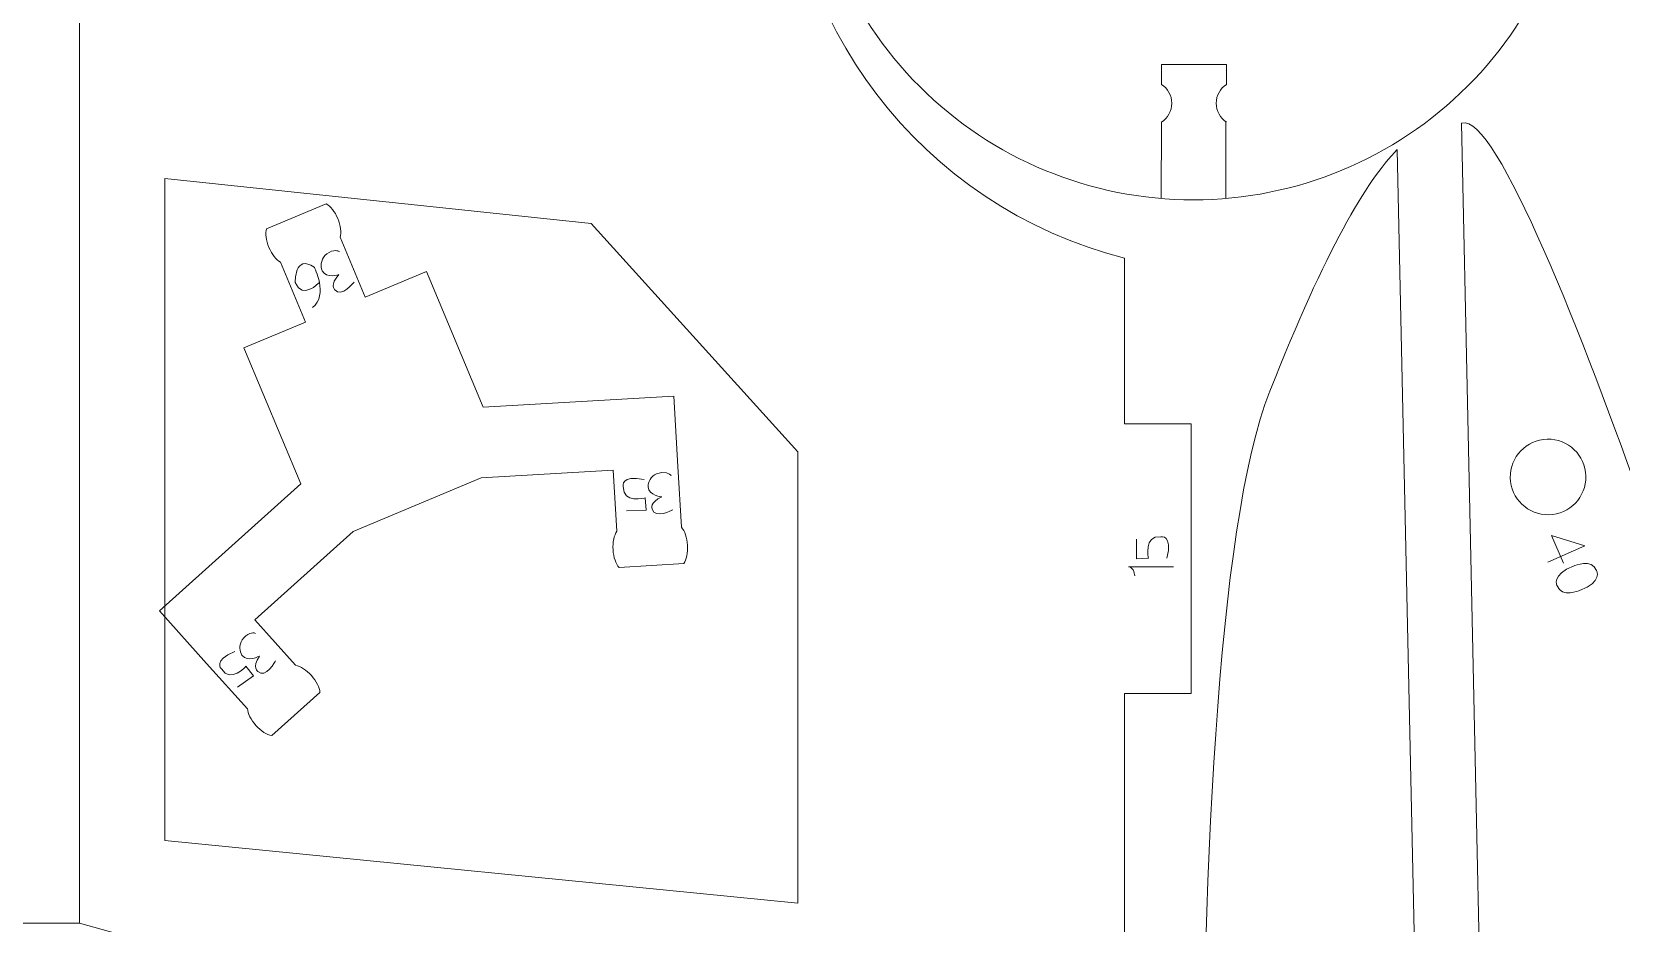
# Model space of a CAD drawing. Header units: centimetres. Extents: x -25 to 25, y -32.5 to 32.5.
# Drawn here: x -1.79 to 5.58, y -11.95 to -7.83 of the extents above; entities that cross this region are included whole.
import ezdxf

# ---------------------------------------------------------------- set-up
doc = ezdxf.new("R2010")
doc.units = ezdxf.units.CM
doc.header["$MEASUREMENT"] = 0
doc.layers.add('Capa 1', color=7, linetype='Continuous')

msp = doc.modelspace()

# ---------------------------------------------------------------- linework, layer by layer
at = {"layer": 'Capa 1', "color": 250, "lineweight": 9}
for points, knots in [([(7.46673, 4.32445), (7.46673, 4.32445), (7.07147, 4.31961), (7.07147, 4.31961), (7.07147, 4.31961), (7.07147, 4.31961), (7.08861, 2.92161), (7.08861, 2.92161), (7.08861, 2.92161), (7.08861, 2.92161), (5.71932, 1.23234), (5.71932, 1.23234), (5.71932, 1.23234), (5.71932, 1.23234), (5.73151, 0.23792), (5.73151, 0.23792), (5.73151, 0.23792), (5.73151, 0.23792), (5.42265, 0.23414), (5.42265, 0.23414), (5.42265, 0.23414), (5.42265, 0.23414), (5.43796, -1.01407), (5.43796, -1.01407), (5.43796, -1.01407), (5.43796, -1.01407), (5.74681, -1.01029), (5.74681, -1.01029), (5.74681, -1.01029), (5.74681, -1.01029), (5.76058, -2.13367), (5.76058, -2.13367), (5.76058, -2.13367), (5.76058, -2.13367), (5.45173, -2.13746), (5.45173, -2.13746), (5.45173, -2.13746), (5.45173, -2.13746), (5.46703, -3.38566), (5.46703, -3.38566), (5.46703, -3.38566), (5.46703, -3.38566), (5.77588, -3.38188), (5.77588, -3.38188), (5.77588, -3.38188), (5.77588, -3.38188), (5.7853, -4.15001), (5.7853, -4.15001), (5.7853, -4.15001), (6.72865, -4.4004), (7.37649, -5.26597), (7.35081, -6.24164), (7.35081, -6.24164), (7.3251, -7.21732), (6.67759, -8.03765), (5.72238, -8.23805), (5.72238, -8.23805), (5.72238, -8.23805), (5.73156, -8.98702), (5.73156, -8.98702), (5.73156, -8.98702), (5.73156, -8.98702), (6.23984, -8.98079), (6.23984, -8.98079), (6.23984, -8.98079), (6.23984, -8.98079), (6.23706, -8.75397), (6.23706, -8.75397), (6.23706, -8.75397), (6.23521, -8.59924), (6.31917, -8.45633), (6.45531, -8.3828), (6.45531, -8.3828), (7.27179, -7.94402), (7.77748, -7.08852), (7.76825, -6.16167), (7.76825, -6.16167), (7.75904, -5.2348), (7.22617, -4.38433), (6.40112, -3.96189), (6.40112, -3.96189), (6.26324, -3.89164), (6.1757, -3.75091), (6.17383, -3.59617), (6.17383, -3.59617), (6.17383, -3.59617), (6.11817, 0.94405), (6.11817, 0.94405), (6.11817, 0.94405), (6.11699, 1.04122), (6.14981, 1.13569), (6.21101, 1.21118), (6.21101, 1.21118), (6.21101, 1.21118), (7.39095, 2.66686), (7.39095, 2.66686), (7.39095, 2.66686), (7.45212, 2.74231), (7.48496, 2.83685), (7.48378, 2.93398), (7.48378, 2.93398), (7.48378, 2.93398), (7.46673, 4.32445), (7.46673, 4.32445)], [0, 0, 0, 0, 0.037037, 0.037037, 0.037037, 0.037037, 0.0740741, 0.0740741, 0.0740741, 0.0740741, 0.1111111, 0.1111111, 0.1111111, 0.1111111, 0.1481481, 0.1481481, 0.1481481, 0.1481481, 0.1851852, 0.1851852, 0.1851852, 0.1851852, 0.2222222, 0.2222222, 0.2222222, 0.2222222, 0.2592593, 0.2592593, 0.2592593, 0.2592593, 0.2962963, 0.2962963, 0.2962963, 0.2962963, 0.3333333, 0.3333333, 0.3333333, 0.3333333, 0.3703704, 0.3703704, 0.3703704, 0.3703704, 0.4074074, 0.4074074, 0.4074074, 0.4074074, 0.4444444, 0.4444444, 0.4444444, 0.4444444, 0.4814815, 0.4814815, 0.4814815, 0.4814815, 0.5185185, 0.5185185, 0.5185185, 0.5185185, 0.5555556, 0.5555556, 0.5555556, 0.5555556, 0.5925926, 0.5925926, 0.5925926, 0.5925926, 0.6296296, 0.6296296, 0.6296296, 0.6296296, 0.6666667, 0.6666667, 0.6666667, 0.6666667, 0.7037037, 0.7037037, 0.7037037, 0.7037037, 0.7407407, 0.7407407, 0.7407407, 0.7407407, 0.7777778, 0.7777778, 0.7777778, 0.7777778, 0.8148148, 0.8148148, 0.8148148, 0.8148148, 0.8518519, 0.8518519, 0.8518519, 0.8518519, 0.8888889, 0.8888889, 0.8888889, 0.8888889, 0.9259259, 0.9259259, 0.9259259, 0.9259259, 1, 1, 1, 1]), ([(-1.43505, -7.64936), (-1.43505, -7.64936), (-1.57043, -7.64936), (-1.57043, -7.64936), (-1.57043, -7.64936), (-1.57043, -7.64936), (-1.57043, -11.95469), (-1.57043, -11.95469), (-1.57043, -11.95469), (-1.57043, -11.95469), (0.03583, -12.40193), (0.03583, -12.40193), (0.03583, -12.40193), (0.037, -12.39775), (0.11773, -12.10226), (0.11773, -12.10226), (0.11773, -12.10226), (0.11773, -12.10226), (0.80061, -12.29424), (0.80061, -12.29424), (0.80061, -12.29424), (0.80061, -12.29424), (0.71703, -12.59159), (0.71703, -12.59159), (0.71703, -12.59159), (0.71703, -12.59159), (1.01061, -12.67333), (1.01061, -12.67333), (1.01061, -12.67333), (1.01061, -12.67333), (1.32154, -17.34818), (1.32154, -17.34818), (1.32154, -17.34818), (1.32154, -17.34818), (1.88291, -17.34901), (1.88291, -17.34901), (1.88291, -17.34901), (1.88291, -17.34901), (1.88291, -15.92885), (1.88291, -15.92885), (1.88291, -15.92885), (1.88291, -15.92885), (3.27279, -14.2565), (3.27279, -14.2565), (3.27279, -14.2565), (3.27279, -14.2565), (3.27279, -13.26199), (3.27279, -13.26199), (3.27279, -13.26199), (3.27279, -13.26199), (3.58167, -13.26202), (3.58167, -13.26202), (3.58167, -13.26202), (3.58167, -13.26202), (3.58167, -12.01369), (3.58167, -12.01369), (3.58167, -12.01369), (3.58167, -12.01369), (3.27279, -12.01369), (3.27279, -12.01369), (3.27279, -12.01369), (3.27279, -12.01369), (3.27279, -10.89023), (3.27279, -10.89023), (3.27279, -10.89023), (3.27279, -10.89023), (3.58167, -10.89023), (3.58167, -10.89023), (3.58167, -10.89023), (3.58167, -10.89023), (3.58167, -9.6419), (3.58167, -9.6419), (3.58167, -9.6419), (3.58167, -9.6419), (3.27279, -9.64192), (3.27279, -9.64192), (3.27279, -9.64192), (3.27279, -9.64192), (3.27279, -8.87374), (3.27279, -8.87374), (3.27279, -8.87374), (2.33196, -8.63426), (1.67883, -7.7799), (1.69447, -6.8092), (1.69447, -6.8092), (1.71012, -5.8385), (2.43776, -4.99579), (3.38582, -4.78677), (3.38582, -4.78677), (3.38582, -4.78677), (3.38582, -4.03775), (3.38582, -4.03775), (3.38582, -4.03775), (3.38582, -4.03775), (2.76606, -4.03775), (2.76606, -4.03775), (2.76606, -4.03775), (2.76606, -4.03775), (2.76607, -4.34661), (2.76607, -4.34661), (2.76607, -4.34661), (2.76607, -4.34661), (1.54426, -4.34661), (1.54426, -4.34661), (1.54426, -4.34661), (1.54426, -4.34661), (1.5443, -4.03775), (1.5443, -4.03775), (1.5443, -4.03775), (1.5443, -4.03775), (0.72665, -4.03775), (0.72665, -4.03775), (0.72665, -4.03775), (0.72665, -4.03775), (0.20331, -4.22065), (0.20331, -4.22065), (0.20331, -4.22065), (0.20331, -4.22065), (0.30841, -4.51591), (0.30841, -4.51591), (0.30841, -4.51591), (0.30841, -4.51591), (-0.69606, -4.86213), (-0.69606, -4.86213), (-0.69606, -4.86213), (-0.69606, -4.86213), (-0.79671, -4.57012), (-0.79671, -4.57012), (-0.79671, -4.57012), (-0.79671, -4.57012), (-1.57043, -4.84051), (-1.57043, -4.84051), (-1.57043, -4.84051), (-1.57043, -4.84051), (-1.57043, -6.40181), (-1.57043, -6.40181), (-1.57043, -6.40181), (-1.57043, -6.40181), (-1.43505, -6.40103), (-1.43505, -6.40103)], [0, 0, 0, 0, 0.0277778, 0.0277778, 0.0277778, 0.0277778, 0.0555556, 0.0555556, 0.0555556, 0.0555556, 0.0833333, 0.0833333, 0.0833333, 0.0833333, 0.1111111, 0.1111111, 0.1111111, 0.1111111, 0.1388889, 0.1388889, 0.1388889, 0.1388889, 0.1666667, 0.1666667, 0.1666667, 0.1666667, 0.1944444, 0.1944444, 0.1944444, 0.1944444, 0.2222222, 0.2222222, 0.2222222, 0.2222222, 0.25, 0.25, 0.25, 0.25, 0.2777778, 0.2777778, 0.2777778, 0.2777778, 0.3055556, 0.3055556, 0.3055556, 0.3055556, 0.3333333, 0.3333333, 0.3333333, 0.3333333, 0.3611111, 0.3611111, 0.3611111, 0.3611111, 0.3888889, 0.3888889, 0.3888889, 0.3888889, 0.4166667, 0.4166667, 0.4166667, 0.4166667, 0.4444444, 0.4444444, 0.4444444, 0.4444444, 0.4722222, 0.4722222, 0.4722222, 0.4722222, 0.5, 0.5, 0.5, 0.5, 0.5277778, 0.5277778, 0.5277778, 0.5277778, 0.5555556, 0.5555556, 0.5555556, 0.5555556, 0.5833333, 0.5833333, 0.5833333, 0.5833333, 0.6111111, 0.6111111, 0.6111111, 0.6111111, 0.6388889, 0.6388889, 0.6388889, 0.6388889, 0.6666667, 0.6666667, 0.6666667, 0.6666667, 0.6944444, 0.6944444, 0.6944444, 0.6944444, 0.7222222, 0.7222222, 0.7222222, 0.7222222, 0.75, 0.75, 0.75, 0.75, 0.7777778, 0.7777778, 0.7777778, 0.7777778, 0.8055556, 0.8055556, 0.8055556, 0.8055556, 0.8333333, 0.8333333, 0.8333333, 0.8333333, 0.8611111, 0.8611111, 0.8611111, 0.8611111, 0.8888889, 0.8888889, 0.8888889, 0.8888889, 0.9166667, 0.9166667, 0.9166667, 0.9166667, 0.9444444, 0.9444444, 0.9444444, 0.9444444, 1, 1, 1, 1]), ([(3.44438, -8.06908), (3.44438, -8.06908), (3.44427, -7.97748), (3.44427, -7.97748), (3.44427, -7.97748), (3.44427, -7.97748), (3.74572, -7.97748), (3.74572, -7.97748), (3.74572, -7.97748), (3.74572, -7.97748), (3.74572, -8.0691), (3.74572, -8.0691)], [0, 0, 0, 0, 0.25, 0.25, 0.25, 0.25, 0.5, 0.5, 0.5, 0.5, 1, 1, 1, 1]), ([(-1.17512, -11.57218), (-1.17512, -11.57218), (-1.17512, -8.50427), (-1.17512, -8.50427), (-1.17512, -8.50427), (-1.17512, -8.50427), (0.80141, -8.71322), (0.80141, -8.71322), (0.80141, -8.71322), (0.80141, -8.71322), (1.75983, -9.77102), (1.75983, -9.77102), (1.75983, -9.77102), (1.75983, -9.77102), (1.75983, -11.86183), (1.75983, -11.86183), (1.75983, -11.86183), (1.75983, -11.86183), (-1.17512, -11.57218), (-1.17512, -11.57218)], [0, 0, 0, 0, 0.1666667, 0.1666667, 0.1666667, 0.1666667, 0.3333333, 0.3333333, 0.3333333, 0.3333333, 0.5, 0.5, 0.5, 0.5, 0.6666667, 0.6666667, 0.6666667, 0.6666667, 1, 1, 1, 1]), ([(-9.03692, -11.95469), (-9.03692, -11.95469), (-6.28396, -11.95469), (-6.28396, -11.95469), (-6.28396, -11.95469), (-6.28396, -11.95469), (-6.28396, -11.64581), (-6.28396, -11.64581), (-6.28396, -11.64581), (-6.28396, -11.64581), (-4.32338, -11.64581), (-4.32338, -11.64581), (-4.32338, -11.64581), (-4.32338, -11.64581), (-4.32338, -11.95469), (-4.32338, -11.95469), (-4.32338, -11.95469), (-4.32338, -11.95469), (-1.57042, -11.95469), (-1.57042, -11.95469)], [0, 0, 0, 0, 0.1666667, 0.1666667, 0.1666667, 0.1666667, 0.3333333, 0.3333333, 0.3333333, 0.3333333, 0.5, 0.5, 0.5, 0.5, 0.6666667, 0.6666667, 0.6666667, 0.6666667, 1, 1, 1, 1])]:
    msp.add_open_spline(points, degree=3, knots=knots, dxfattribs=at)
at = {"layer": 'Capa 1', "color": 250, "lineweight": 18}
for points, knots in [([(3.59255, -5.01412), (4.06826, -5.01382), (4.5246, -5.2025), (4.86119, -5.53867), (4.86119, -5.53867), (5.19778, -5.87483), (5.38704, -6.33321), (5.38734, -6.80891), (5.38734, -6.80891), (5.38765, -7.28462), (5.19896, -7.74096), (4.8628, -8.07755), (4.8628, -8.07755), (4.52663, -8.41414), (4.06826, -8.6034), (3.59255, -8.60371), (3.59255, -8.60371), (3.11684, -8.60401), (2.6605, -8.41532), (2.32391, -8.07916), (2.32391, -8.07916), (1.98732, -7.743), (1.79806, -7.28462), (1.79776, -6.80891), (1.79776, -6.80891), (1.79746, -6.33321), (1.98614, -5.87686), (2.32231, -5.54027), (2.32231, -5.54027), (2.65847, -5.20368), (3.11684, -5.01442), (3.59255, -5.01412)], [0, 0, 0, 0, 0.1111111, 0.1111111, 0.1111111, 0.1111111, 0.2222222, 0.2222222, 0.2222222, 0.2222222, 0.3333333, 0.3333333, 0.3333333, 0.3333333, 0.4444444, 0.4444444, 0.4444444, 0.4444444, 0.5555556, 0.5555556, 0.5555556, 0.5555556, 0.6666667, 0.6666667, 0.6666667, 0.6666667, 0.7777778, 0.7777778, 0.7777778, 0.7777778, 1, 1, 1, 1]), ([(3.44438, -8.24361), (3.47308, -8.22518), (3.4921, -8.19299), (3.4921, -8.15635), (3.4921, -8.15635), (3.4921, -8.11972), (3.47308, -8.08752), (3.44438, -8.0691)], [0, 0, 0, 0, 0.3333333, 0.3333333, 0.3333333, 0.3333333, 1, 1, 1, 1]), ([(3.74572, -8.24361), (3.71702, -8.22518), (3.698, -8.19299), (3.698, -8.15635), (3.698, -8.15635), (3.698, -8.11972), (3.71702, -8.08752), (3.74572, -8.0691)], [0, 0, 0, 0, 0.3333333, 0.3333333, 0.3333333, 0.3333333, 1, 1, 1, 1]), ([(3.98279, -16.78293), (3.98279, -16.78293), (4.72559, -16.78319), (5.01672, -16.67042), (5.01672, -16.67042), (5.01672, -16.67042), (4.97946, -14.94771), (4.97946, -14.94771), (4.97946, -14.94771), (4.97946, -14.94771), (5.27939, -14.94123), (5.27939, -14.94123), (5.27939, -14.94123), (5.27939, -14.94123), (5.3126, -16.47672), (5.3126, -16.47672), (5.3126, -16.47672), (5.45986, -16.38119), (5.5939, -16.31414), (5.61311, -16.20867), (5.61311, -16.20867), (5.63232, -16.1032), (5.58253, -14.8407), (5.65334, -14.26686), (5.65334, -14.26686), (5.72416, -13.69303), (5.66986, -13.68547), (5.81067, -13.40409), (5.81067, -13.40409), (5.95148, -13.12272), (5.89746, -13.11922), (5.91924, -12.88777), (5.91924, -12.88777), (5.91924, -12.88777), (5.54575, -13.36911), (5.54575, -13.36911), (5.54575, -13.36911), (5.54575, -13.36911), (5.30873, -13.18519), (5.30873, -13.18519), (5.30873, -13.18519), (5.30873, -13.18519), (5.94458, -12.36576), (5.94458, -12.36576), (5.94458, -12.36576), (5.95475, -11.56224), (5.85832, -10.54053), (5.68424, -10.04671), (5.68424, -10.04671), (5.40798, -9.26312), (4.99311, -8.19721), (4.83667, -8.24808), (4.83667, -8.24808), (4.83459, -8.24876), (4.83459, -8.24876), (4.83459, -8.24876), (4.83459, -8.24876), (4.83459, -8.24876), (4.92626, -12.48765), (4.92626, -12.48765), (4.92626, -12.48765), (4.92626, -12.48765), (4.93084, -12.69927), (4.93084, -12.69927), (4.93084, -12.69927), (4.93084, -12.69927), (4.94342, -13.28122), (4.94342, -13.28122), (4.94342, -13.28122), (4.94342, -13.28122), (4.64349, -13.2877), (4.64349, -13.2877), (4.64349, -13.2877), (4.64349, -13.2877), (4.63091, -12.70576), (4.63091, -12.70576), (4.63091, -12.70576), (4.63091, -12.70576), (4.62633, -12.49413), (4.62633, -12.49413), (4.62633, -12.49413), (4.62633, -12.49413), (4.53716, -8.37081), (4.53716, -8.37081), (4.53716, -8.37081), (4.3943, -8.51739), (4.20702, -8.83037), (3.94638, -9.49038), (3.94638, -9.49038), (3.45047, -10.74611), (3.67632, -16.24041), (3.72587, -16.47707), (3.72587, -16.47707), (3.77543, -16.71374), (3.98279, -16.78293), (3.98279, -16.78293)], [0, 0, 0, 0, 0.04, 0.04, 0.04, 0.04, 0.08, 0.08, 0.08, 0.08, 0.12, 0.12, 0.12, 0.12, 0.16, 0.16, 0.16, 0.16, 0.2, 0.2, 0.2, 0.2, 0.24, 0.24, 0.24, 0.24, 0.28, 0.28, 0.28, 0.28, 0.32, 0.32, 0.32, 0.32, 0.36, 0.36, 0.36, 0.36, 0.4, 0.4, 0.4, 0.4, 0.44, 0.44, 0.44, 0.44, 0.48, 0.48, 0.48, 0.48, 0.52, 0.52, 0.52, 0.52, 0.56, 0.56, 0.56, 0.56, 0.6, 0.6, 0.6, 0.6, 0.64, 0.64, 0.64, 0.64, 0.68, 0.68, 0.68, 0.68, 0.72, 0.72, 0.72, 0.72, 0.76, 0.76, 0.76, 0.76, 0.8, 0.8, 0.8, 0.8, 0.84, 0.84, 0.84, 0.84, 0.88, 0.88, 0.88, 0.88, 0.92, 0.92, 0.92, 0.92, 1, 1, 1, 1]), ([(-0.3616, -8.77734), (-0.35567, -8.7556), (-0.35917, -8.72338), (-0.37279, -8.69075), (-0.37279, -8.69075), (-0.38641, -8.65811), (-0.40686, -8.63297), (-0.42649, -8.6219)], [0, 0, 0, 0, 0.3333333, 0.3333333, 0.3333333, 0.3333333, 1, 1, 1, 1]), ([(-0.63846, -8.8929), (-0.65809, -8.88182), (-0.67853, -8.85668), (-0.69215, -8.82404), (-0.69215, -8.82404), (-0.70577, -8.79141), (-0.70927, -8.7592), (-0.70334, -8.73745)], [0, 0, 0, 0, 0.3333333, 0.3333333, 0.3333333, 0.3333333, 1, 1, 1, 1]), ([(-0.3616, -8.77734), (-0.3616, -8.77734), (-0.24605, -9.05419), (-0.24605, -9.05419), (-0.24605, -9.05419), (-0.24605, -9.05419), (0.03876, -8.93531), (0.03876, -8.93531)], [0, 0, 0, 0, 0.3333333, 0.3333333, 0.3333333, 0.3333333, 1, 1, 1, 1]), ([(-0.80769, -9.28862), (-0.80769, -9.28862), (-0.5229, -9.16975), (-0.5229, -9.16975), (-0.5229, -9.16975), (-0.5229, -9.16975), (-0.63846, -8.8929), (-0.63846, -8.8929)], [0, 0, 0, 0, 0.3333333, 0.3333333, 0.3333333, 0.3333333, 1, 1, 1, 1]), ([(0.03876, -8.93531), (0.03876, -8.93531), (0.30142, -9.56459), (0.30142, -9.56459), (0.30142, -9.56459), (0.30142, -9.56459), (1.1847, -9.51327), (1.1847, -9.51327), (1.1847, -9.51327), (1.1847, -9.51327), (1.20363, -9.83906), (1.20363, -9.83906), (1.20363, -9.83906), (1.20363, -9.83906), (1.22, -10.12081), (1.22, -10.12081)], [0, 0, 0, 0, 0.2, 0.2, 0.2, 0.2, 0.4, 0.4, 0.4, 0.4, 0.6, 0.6, 0.6, 0.6, 1, 1, 1, 1]), ([(-0.79173, -10.96112), (-0.79173, -10.96112), (-0.98053, -10.75133), (-0.98053, -10.75133), (-0.98053, -10.75133), (-0.98053, -10.75133), (-1.1986, -10.50807), (-1.1986, -10.50807), (-1.1986, -10.50807), (-1.1986, -10.50807), (-0.54442, -9.91935), (-0.54442, -9.91935), (-0.54442, -9.91935), (-0.54442, -9.91935), (-0.80769, -9.28862), (-0.80769, -9.28862)], [0, 0, 0, 0, 0.2, 0.2, 0.2, 0.2, 0.4, 0.4, 0.4, 0.4, 0.6, 0.6, 0.6, 0.6, 1, 1, 1, 1]), ([(5.23224, -9.71256), (5.13561, -9.71465), (5.05898, -9.79468), (5.06107, -9.89131), (5.06107, -9.89131), (5.06316, -9.98793), (5.14318, -10.06457), (5.23981, -10.06248), (5.23981, -10.06248), (5.33644, -10.06039), (5.41308, -9.98037), (5.41099, -9.88374), (5.41099, -9.88374), (5.4089, -9.78711), (5.32888, -9.71047), (5.23224, -9.71256)], [0, 0, 0, 0, 0.2, 0.2, 0.2, 0.2, 0.4, 0.4, 0.4, 0.4, 0.6, 0.6, 0.6, 0.6, 1, 1, 1, 1]), ([(0.92051, -10.13821), (0.92051, -10.13821), (0.90414, -9.85645), (0.90414, -9.85645), (0.90414, -9.85645), (0.90414, -9.85645), (0.29235, -9.89201), (0.29235, -9.89201), (0.29235, -9.89201), (0.29235, -9.89201), (-0.30179, -10.14001), (-0.30179, -10.14001), (-0.30179, -10.14001), (-0.30179, -10.14001), (-0.75731, -10.54995), (-0.75731, -10.54995), (-0.75731, -10.54995), (-0.75731, -10.54995), (-0.56851, -10.75973), (-0.56851, -10.75973)], [0, 0, 0, 0, 0.1666667, 0.1666667, 0.1666667, 0.1666667, 0.3333333, 0.3333333, 0.3333333, 0.3333333, 0.5, 0.5, 0.5, 0.5, 0.6666667, 0.6666667, 0.6666667, 0.6666667, 1, 1, 1, 1]), ([(0.93078, -10.30715), (0.91588, -10.29025), (0.90483, -10.25978), (0.90268, -10.22449), (0.90268, -10.22449), (0.90053, -10.18919), (0.90781, -10.15761), (0.92056, -10.13902)], [0, 0, 0, 0, 0.3333333, 0.3333333, 0.3333333, 0.3333333, 1, 1, 1, 1]), ([(1.23023, -10.28894), (1.24297, -10.27036), (1.25025, -10.23878), (1.2481, -10.20348), (1.2481, -10.20348), (1.24596, -10.16819), (1.23491, -10.13772), (1.22, -10.12081)], [0, 0, 0, 0, 0.3333333, 0.3333333, 0.3333333, 0.3333333, 1, 1, 1, 1]), ([(-0.45563, -10.88585), (-0.45717, -10.86336), (-0.47106, -10.83408), (-0.49464, -10.80774), (-0.49464, -10.80774), (-0.51822, -10.78139), (-0.54579, -10.76435), (-0.56797, -10.76034)], [0, 0, 0, 0, 0.3333333, 0.3333333, 0.3333333, 0.3333333, 1, 1, 1, 1]), ([(-0.67916, -11.08593), (-0.70134, -11.08192), (-0.72891, -11.06488), (-0.75249, -11.03854), (-0.75249, -11.03854), (-0.77607, -11.01219), (-0.78996, -10.98291), (-0.7915, -10.96042)], [0, 0, 0, 0, 0.3333333, 0.3333333, 0.3333333, 0.3333333, 1, 1, 1, 1])]:
    msp.add_open_spline(points, degree=3, knots=knots, dxfattribs=at)
at = {"layer": 'Capa 1', "color": 250, "lineweight": 9}
for points in [[(3.44295, -8.59751), (3.44295, -8.59751), (3.44438, -8.24361), (3.44438, -8.24361)], [(3.74211, -8.24119), (3.74211, -8.24119), (3.74231, -8.59728), (3.74231, -8.59728)]]:
    msp.add_open_spline(points, degree=3, dxfattribs=at)
at = {"layer": 'Capa 1', "color": 250, "lineweight": 18}
for points in [[(-0.70334, -8.73745), (-0.70334, -8.73745), (-0.42649, -8.6219), (-0.42649, -8.6219)], [(1.23023, -10.28894), (1.23023, -10.28894), (0.93078, -10.30716), (0.93078, -10.30716)], [(-0.45563, -10.88585), (-0.45563, -10.88585), (-0.67916, -11.08593), (-0.67916, -11.08593)]]:
    msp.add_open_spline(points, degree=3, dxfattribs=at)
at = {"layer": 'Capa 1', "color": 22, "lineweight": 5}
for points, knots in [([(-0.36605, -8.84389), (-0.36605, -8.84389), (-0.38061, -8.83041), (-0.41253, -8.84721), (-0.41253, -8.84721), (-0.4291, -8.85592), (-0.43824, -8.86779), (-0.44365, -8.87891), (-0.44365, -8.87891), (-0.45683, -8.90607), (-0.44527, -8.93274), (-0.44527, -8.93274), (-0.44527, -8.93274), (-0.42599, -8.96974), (-0.36738, -8.95029), (-0.36738, -8.95029), (-0.36738, -8.95029), (-0.41163, -8.99649), (-0.38649, -9.02001), (-0.38649, -9.02001), (-0.38649, -9.02001), (-0.35716, -9.06073), (-0.29759, -8.98521), (-0.29759, -8.98521)], [0, 0, 0, 0, 0.1428571, 0.1428571, 0.1428571, 0.1428571, 0.2857143, 0.2857143, 0.2857143, 0.2857143, 0.4285714, 0.4285714, 0.4285714, 0.4285714, 0.5714286, 0.5714286, 0.5714286, 0.5714286, 0.7142857, 0.7142857, 0.7142857, 0.7142857, 1, 1, 1, 1]), ([(-0.46009, -8.98754), (-0.46009, -8.98754), (-0.53586, -9.0693), (-0.57006, -8.98736), (-0.57006, -8.98736), (-0.57006, -8.98736), (-0.57348, -8.85371), (-0.48203, -8.91573), (-0.48203, -8.91573), (-0.48203, -8.91573), (-0.41434, -9.04414), (-0.49024, -9.10286)], [0, 0, 0, 0, 0.25, 0.25, 0.25, 0.25, 0.5, 0.5, 0.5, 0.5, 1, 1, 1, 1]), ([(1.17289, -9.88266), (1.17289, -9.88266), (1.16487, -9.86451), (1.12891, -9.86726), (1.12891, -9.86726), (1.11024, -9.86868), (1.09714, -9.87594), (1.08776, -9.884), (1.08776, -9.884), (1.06488, -9.90371), (1.06491, -9.93277), (1.06491, -9.93277), (1.06491, -9.93277), (1.06793, -9.97439), (1.12944, -9.97979), (1.12944, -9.97979), (1.12944, -9.97979), (1.07049, -10.00464), (1.08423, -10.03621), (1.08423, -10.03621), (1.08423, -10.03621), (1.09499, -10.08522), (1.17964, -10.03955), (1.17964, -10.03955)], [0, 0, 0, 0, 0.1428571, 0.1428571, 0.1428571, 0.1428571, 0.2857143, 0.2857143, 0.2857143, 0.2857143, 0.4285714, 0.4285714, 0.4285714, 0.4285714, 0.5714286, 0.5714286, 0.5714286, 0.5714286, 0.7142857, 0.7142857, 0.7142857, 0.7142857, 1, 1, 1, 1]), ([(1.0513, -9.98453), (1.0513, -9.98453), (0.94734, -10.01308), (0.95002, -9.93166), (0.95002, -9.93166), (0.95002, -9.93166), (0.93653, -9.8765), (1.04761, -9.89895)], [0, 0, 0, 0, 0.3333333, 0.3333333, 0.3333333, 0.3333333, 1, 1, 1, 1]), ([(0.9656, -10.0441), (0.9656, -10.0441), (1.05701, -10.04071), (1.05701, -10.04071), (1.05701, -10.04071), (1.05701, -10.04071), (1.0513, -9.98453), (1.0513, -9.98453)], [0, 0, 0, 0, 0.3333333, 0.3333333, 0.3333333, 0.3333333, 1, 1, 1, 1]), ([(3.38435, -10.2636), (3.38435, -10.2636), (3.36029, -10.15851), (3.44152, -10.16469), (3.44152, -10.16469), (3.44152, -10.16469), (3.49721, -10.15358), (3.47, -10.2636)], [0, 0, 0, 0, 0.3333333, 0.3333333, 0.3333333, 0.3333333, 1, 1, 1, 1]), ([(5.30695, -10.28675), (5.30695, -10.28675), (5.25163, -10.15851), (5.25163, -10.15851), (5.25163, -10.15851), (5.25163, -10.15851), (5.40674, -10.20601), (5.40674, -10.20601), (5.40674, -10.20601), (5.40674, -10.20601), (5.23468, -10.28155), (5.23468, -10.28155)], [0, 0, 0, 0, 0.25, 0.25, 0.25, 0.25, 0.5, 0.5, 0.5, 0.5, 1, 1, 1, 1]), ([(3.32852, -10.17542), (3.32852, -10.17542), (3.32797, -10.26689), (3.32797, -10.26689), (3.32797, -10.26689), (3.32797, -10.26689), (3.38435, -10.2636), (3.38435, -10.2636)], [0, 0, 0, 0, 0.3333333, 0.3333333, 0.3333333, 0.3333333, 1, 1, 1, 1]), ([(5.278, -10.39187), (5.278, -10.39187), (5.24732, -10.34017), (5.35704, -10.29938), (5.35704, -10.29938), (5.35704, -10.29938), (5.43882, -10.26411), (5.46084, -10.32097)], [0, 0, 0, 0, 0.3333333, 0.3333333, 0.3333333, 0.3333333, 1, 1, 1, 1]), ([(5.46066, -10.32104), (5.46066, -10.32104), (5.49132, -10.3728), (5.38167, -10.41358), (5.38167, -10.41358), (5.38167, -10.41358), (5.29988, -10.44882), (5.27779, -10.39195)], [0, 0, 0, 0, 0.3333333, 0.3333333, 0.3333333, 0.3333333, 1, 1, 1, 1]), ([(-0.75407, -10.61236), (-0.75407, -10.61236), (-0.77081, -10.6017), (-0.79922, -10.62393), (-0.79922, -10.62393), (-0.81396, -10.63547), (-0.82084, -10.64877), (-0.82418, -10.66068), (-0.82418, -10.66068), (-0.83229, -10.68976), (-0.81615, -10.71393), (-0.81615, -10.71393), (-0.81615, -10.71393), (-0.79056, -10.7469), (-0.73638, -10.71729), (-0.73638, -10.71729), (-0.73638, -10.71729), (-0.77166, -10.77065), (-0.74272, -10.7893), (-0.74272, -10.7893), (-0.74272, -10.7893), (-0.70659, -10.82412), (-0.66147, -10.73918), (-0.66147, -10.73918)], [0, 0, 0, 0, 0.1428571, 0.1428571, 0.1428571, 0.1428571, 0.2857143, 0.2857143, 0.2857143, 0.2857143, 0.4285714, 0.4285714, 0.4285714, 0.4285714, 0.5714286, 0.5714286, 0.5714286, 0.5714286, 0.7142857, 0.7142857, 0.7142857, 0.7142857, 1, 1, 1, 1]), ([(-0.79878, -10.76455), (-0.79878, -10.76455), (-0.86946, -10.84596), (-0.91238, -10.77671), (-0.91238, -10.77671), (-0.91238, -10.77671), (-0.95419, -10.73829), (-0.84929, -10.69538)], [0, 0, 0, 0, 0.3333333, 0.3333333, 0.3333333, 0.3333333, 1, 1, 1, 1]), ([(-0.83707, -10.86164), (-0.83707, -10.86164), (-0.76287, -10.80814), (-0.76287, -10.80814), (-0.76287, -10.80814), (-0.76287, -10.80814), (-0.79878, -10.76455), (-0.79878, -10.76455)], [0, 0, 0, 0, 0.3333333, 0.3333333, 0.3333333, 0.3333333, 1, 1, 1, 1])]:
    msp.add_open_spline(points, degree=3, knots=knots, dxfattribs=at)
for points in [[(3.32052, -10.34569), (3.32052, -10.34569), (3.31887, -10.30528), (3.2911, -10.30364)], [(3.2911, -10.30364), (3.2911, -10.30364), (3.50061, -10.30364), (3.50061, -10.30364)]]:
    msp.add_open_spline(points, degree=3, dxfattribs=at)

doc.saveas('drawing.dxf')
